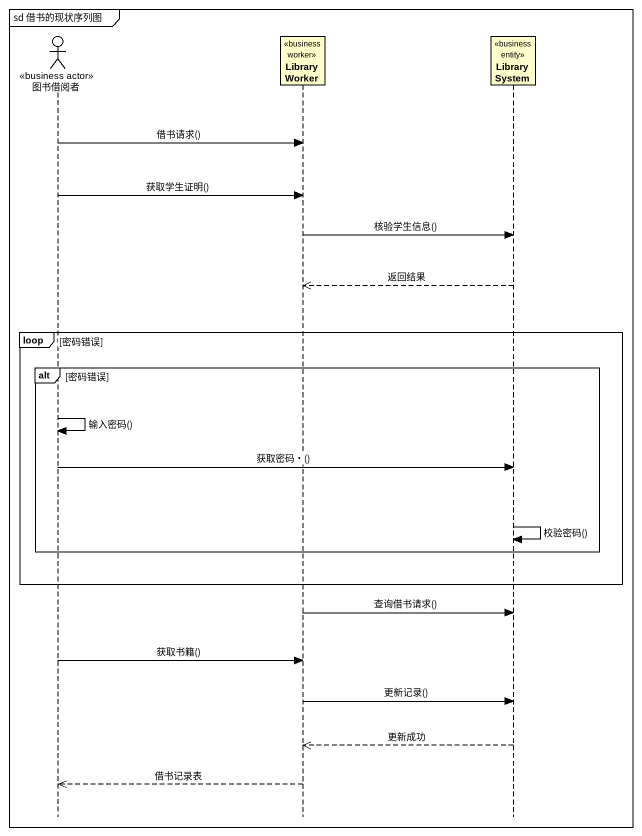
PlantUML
@startuml
mainframe sd 借书的现状序列图
hide footbox
actor 图书借阅者 <<business actor>>
participant LibraryWorker <<business worker>>
participant LibrarySystem <<business entity>>

图书借阅者 -> LibraryWorker : 借书请求()
图书借阅者 -> LibraryWorker : 获取学生证明()
LibraryWorker -> LibrarySystem : 核验学生信息()
LibrarySystem -->> LibraryWorker : 返回结果
loop 密码错误
  alt 密码错误
    图书借阅者 -> 图书借阅者 : 输入密码()
    图书借阅者 -> LibrarySystem : 获取密码·()
    LibrarySystem -> LibrarySystem : 校验密码()
  end
end
LibraryWorker -> LibrarySystem : 查询借书请求()
图书借阅者 -> LibraryWorker : 获取书籍()
LibraryWorker -> LibrarySystem : 更新记录()
LibrarySystem -->> LibraryWorker : 更新成功
LibraryWorker -->> 图书借阅者 : 借书记录表
@enduml
